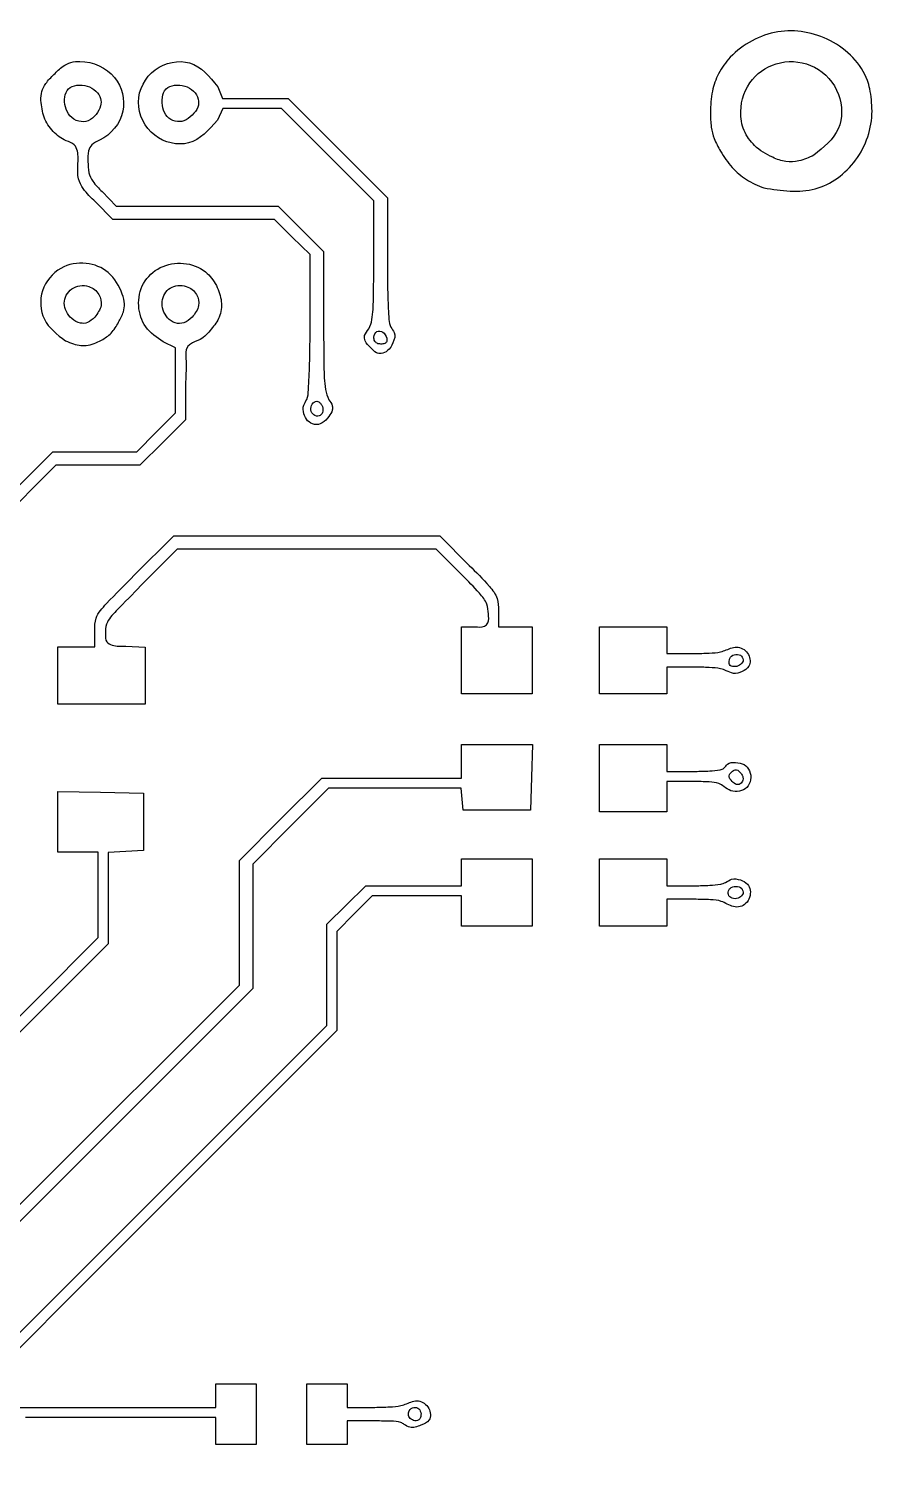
# Model space of a CAD drawing. Extents: x 2 to 350, y 4 to 373.
# Drawn here: x 261.7 to 350.1, y 221.3 to 373.2 of the extents above; entities that cross this region are included whole.
import ezdxf

# ---------------------------------------------------------------- set-up
doc = ezdxf.new("R2010")
doc.units = 0
doc.layers.get('0').update_dxf_attribs({"linetype": 'CONTINUOUS'})

msp = doc.modelspace()

# ---------------------------------------------------------------- linework, layer by layer
at = {"color": 7}
for p, q in [((281.523175, 367.190068), (282.035832, 365.96307)), ((282.059459, 364.904737), (281.483356, 363.690674)), ((282.035832, 365.96307), (285.475098, 365.96307)), ((285.12516, 364.904737), (282.059459, 364.904737)), ((288.190861, 364.904737), (285.12516, 364.904737)), ((285.475098, 365.96307), (288.914364, 365.96307)), ((293.046018, 360.058769), (288.190861, 364.904737)), ((288.914364, 365.96307), (294.113426, 360.755327)), ((268.777191, 364.277677), (268.777191, 364.277677)), ((278.85136, 364.199181), (278.85136, 364.199181)), ((297.901254, 355.212801), (293.046018, 360.058769)), ((294.113426, 360.755327), (299.312489, 355.547584)), ((344.015669, 360.00303), (344.015669, 360.00303)), ((269.399835, 356.18684), (270.884385, 354.674181)), ((299.312489, 355.547584), (299.312489, 348.760883)), ((338.783057, 356.571992), (338.783057, 356.571992)), ((270.536988, 353.26307), (268.696969, 355.126248)), ((270.884385, 354.674181), (279.375261, 354.674181)), ((279.375261, 354.674181), (287.866138, 354.674181)), ((287.866138, 354.674181), (290.237915, 352.284078)), ((297.890142, 348.858075), (297.901254, 355.212801)), ((279.004607, 353.26307), (270.536988, 353.26307)), ((287.472252, 353.26307), (279.004607, 353.26307)), ((289.335422, 351.423039), (287.472252, 353.26307)), ((291.198591, 349.583005), (289.335422, 351.423039)), ((290.237915, 352.284078), (292.609693, 349.893975)), ((291.198591, 342.095246), (291.198591, 349.583005)), ((292.609693, 349.893975), (292.609693, 342.570276)), ((268.620822, 343.032514), (268.620822, 343.032514)), ((278.85136, 343.032514), (278.85136, 343.032514)), ((265.557397, 340.545703), (265.557397, 340.545703)), ((277.087462, 339.824415), (275.811086, 340.430091)), ((299.246105, 340.823603), (299.246105, 340.823603)), ((277.087462, 336.41161), (277.087462, 339.824415)), ((297.548591, 339.857514), (297.548591, 339.857514)), ((277.087462, 332.998805), (277.087462, 336.41161)), ((278.145796, 336.232082), (278.145796, 332.25387)), ((275.070014, 330.960106), (277.087462, 332.998805)), ((292.491239, 333.660189), (292.491239, 333.660189)), ((278.145796, 332.25387), (275.755682, 329.882082)), ((290.916307, 332.16696), (290.91636, 332.16696)), ((273.052593, 328.921404), (275.070014, 330.960106)), ((275.755682, 329.882082), (273.365595, 327.510293)), ((256.379702, 321.082466), (264.246955, 328.921404)), ((264.246955, 328.921404), (268.649767, 328.921404)), ((268.649767, 328.921404), (273.052593, 328.921404)), ((264.542151, 327.510293), (257.036319, 319.974791)), ((268.95388, 327.510293), (264.542151, 327.510293)), ((273.365595, 327.510293), (268.95388, 327.510293)), ((272.771261, 315.962334), (276.921701, 320.10196)), ((276.921701, 320.10196), (290.858469, 320.10196)), ((290.858469, 320.10196), (304.795238, 320.10196)), ((304.795238, 320.10196), (307.874696, 317.008177)), ((277.251848, 318.690847), (273.438964, 314.866126)), ((290.831984, 318.690847), (277.251848, 318.690847)), ((304.412147, 318.690847), (290.831984, 318.690847)), ((307.153971, 315.965097), (304.412147, 318.690847)), ((310.954155, 312.245677), (310.954155, 310.57696)), ((268.620822, 308.460293), (268.620822, 310.141501)), ((307.073591, 307.049181), (307.073591, 310.57696)), ((307.073591, 310.57696), (308.484693, 310.57696)), ((310.954155, 310.57696), (312.718027, 310.57696)), ((312.718027, 310.57696), (314.481924, 310.57696)), ((314.481924, 310.57696), (314.481924, 307.049181)), ((321.537489, 307.049181), (321.537489, 310.57696)), ((321.537489, 310.57696), (325.065258, 310.57696)), ((325.065258, 310.57696), (328.593027, 310.57696)), ((328.593027, 310.57696), (328.593027, 309.165847)), ((264.740258, 305.461681), (264.740258, 308.460293)), ((264.740258, 308.460293), (266.680527, 308.460293)), ((266.680527, 308.460293), (268.620822, 308.460293)), ((271.884008, 308.530884), (273.912489, 308.425083)), ((273.912489, 308.425083), (273.912489, 305.444078)), ((328.593027, 309.165847), (328.593027, 307.754737)), ((307.073591, 303.521404), (307.073591, 307.049181)), ((314.481924, 307.049181), (314.481924, 303.521404)), ((321.537489, 303.521404), (321.537489, 307.049181)), ((328.593027, 307.754737), (331.521091, 307.754737)), ((336.618845, 306.960799), (336.618845, 306.960799)), ((264.740258, 302.46307), (264.740258, 305.461681)), ((273.912489, 305.444078), (273.912489, 302.46307)), ((331.521091, 306.343627), (328.593027, 306.343627)), ((328.593027, 306.343627), (328.593027, 304.932514)), ((328.593027, 304.932514), (328.593027, 303.521404)), ((269.32636, 302.46307), (264.740258, 302.46307)), ((273.912489, 302.46307), (269.32636, 302.46307)), ((310.777758, 303.521404), (307.073591, 303.521404)), ((314.481924, 303.521404), (310.777758, 303.521404)), ((325.065258, 303.521404), (321.537489, 303.521404)), ((328.593027, 303.521404), (325.065258, 303.521404)), ((307.073591, 296.465847), (307.073591, 298.229737)), ((307.073591, 298.229737), (310.790537, 298.229737)), ((310.790537, 298.229737), (314.507483, 298.229737)), ((314.507483, 298.229737), (314.406518, 294.790154)), ((321.537489, 294.70196), (321.537489, 298.229737)), ((321.537489, 298.229737), (325.065258, 298.229737)), ((325.065258, 298.229737), (328.593027, 298.229737)), ((328.593027, 298.229737), (328.593027, 296.818627)), ((307.073591, 294.70196), (307.073591, 296.465847)), ((328.593027, 296.818627), (328.593027, 295.407514)), ((314.406518, 294.790154), (314.305527, 291.35057)), ((328.593027, 295.407514), (331.591655, 295.407514)), ((264.740258, 290.126388), (264.740258, 293.311927)), ((264.740258, 293.311927), (269.238174, 293.213195)), ((269.238174, 293.213195), (273.736091, 293.11446)), ((288.116883, 290.385728), (292.443509, 294.70196)), ((293.127351, 293.643627), (289.164369, 289.669355)), ((292.443509, 294.70196), (299.75855, 294.70196)), ((300.078114, 293.643627), (293.127351, 293.643627)), ((299.75855, 294.70196), (307.073591, 294.70196)), ((307.028876, 293.643627), (300.078114, 293.643627)), ((307.139446, 292.497097), (307.028876, 293.643627)), ((321.537489, 291.174181), (321.537489, 294.70196)), ((331.372051, 294.349181), (328.593027, 294.349181)), ((328.593027, 294.349181), (328.593027, 292.761681)), ((336.540078, 294.364632), (336.540078, 294.364632)), ((273.736091, 293.11446), (273.736091, 290.115847)), ((307.249989, 291.35057), (307.139446, 292.497097)), ((328.593027, 292.761681), (328.593027, 291.174181)), ((283.790258, 286.06949), (288.116883, 290.385728)), ((310.777758, 291.35057), (307.249989, 291.35057)), ((314.305527, 291.35057), (310.777758, 291.35057)), ((325.065258, 291.174181), (321.537489, 291.174181)), ((328.593027, 291.174181), (325.065258, 291.174181)), ((264.740258, 286.940847), (264.740258, 290.126388)), ((273.736091, 290.115847), (273.736091, 287.117237)), ((289.164369, 289.669355), (285.20136, 285.695088)), ((266.856924, 286.940847), (264.740258, 286.940847)), ((268.973591, 286.940847), (266.856924, 286.940847)), ((268.973591, 282.4646), (268.973591, 286.940847)), ((271.884008, 287.010607), (270.031924, 286.903975)), ((270.031924, 286.903975), (270.031924, 282.111672)), ((273.736091, 287.117237), (271.884008, 287.010607)), ((283.790258, 279.536753), (283.790258, 286.06949)), ((285.20136, 285.695088), (285.20136, 279.173175)), ((307.073591, 284.824181), (307.073591, 286.235293)), ((307.073591, 286.235293), (310.777758, 286.235293)), ((310.777758, 286.235293), (314.481924, 286.235293)), ((314.481924, 286.235293), (314.481924, 282.707514)), ((321.537489, 282.707514), (321.537489, 286.235293)), ((321.537489, 286.235293), (325.065258, 286.235293)), ((325.065258, 286.235293), (328.593027, 286.235293)), ((328.593027, 286.235293), (328.593027, 284.824181)), ((307.073591, 283.41307), (307.073591, 284.824181)), ((328.593027, 284.824181), (328.593027, 283.41307)), ((295.001183, 281.395641), (297.039877, 283.41307)), ((297.039877, 283.41307), (302.056747, 283.41307)), ((302.056747, 283.41307), (307.073591, 283.41307)), ((314.481924, 282.707514), (314.481924, 279.179737)), ((321.537489, 279.179737), (321.537489, 282.707514)), ((328.593027, 283.41307), (331.570833, 283.41307)), ((336.618845, 282.619133), (336.618845, 282.619133)), ((268.973591, 277.98835), (268.973591, 282.4646)), ((270.031924, 282.111672), (270.031924, 277.319375)), ((292.962489, 279.378214), (295.001183, 281.395641)), ((297.700885, 282.354737), (295.86084, 280.49156)), ((302.387238, 282.354737), (297.700885, 282.354737)), ((307.073591, 282.354737), (302.387238, 282.354737)), ((307.073591, 280.767237), (307.073591, 282.354737)), ((331.475662, 282.00196), (328.593027, 282.00196)), ((328.593027, 282.00196), (328.593027, 280.590847)), ((283.790258, 273.00401), (283.790258, 279.536753)), ((295.86084, 280.49156), (294.020822, 278.628385)), ((307.073591, 279.179737), (307.073591, 280.767237)), ((328.593027, 280.590847), (328.593027, 279.179737)), ((285.20136, 279.173175), (285.20136, 272.651262)), ((292.962489, 274.076422), (292.962489, 279.378214)), ((294.020822, 278.628385), (294.020822, 273.439694)), ((310.777758, 279.179737), (307.073591, 279.179737)), ((314.481924, 279.179737), (310.777758, 279.179737)), ((325.065258, 279.179737), (321.537489, 279.179737)), ((328.593027, 279.179737), (325.065258, 279.179737)), ((262.547907, 271.528487), (268.973591, 277.98835)), ((270.031924, 277.319375), (263.363353, 270.664832)), ((292.962489, 268.77463), (292.962489, 274.076422)), ((261.8207, 251.036577), (283.790258, 273.00401)), ((285.20136, 272.651262), (262.887129, 250.339114)), ((294.020822, 273.439694), (294.020822, 268.251003)), ((256.12221, 265.068627), (262.547907, 271.528487)), ((263.363353, 270.664832), (256.694794, 264.010293)), ((267.827998, 243.638292), (292.962489, 268.77463)), ((294.020822, 268.251003), (268.600925, 242.823722)), ((239.851155, 229.069143), (261.8207, 251.036577)), ((262.887129, 250.339114), (240.572912, 228.02696)), ((242.693494, 218.50196), (267.827998, 243.638292)), ((268.600925, 242.823722), (243.180989, 217.396438)), ((281.320822, 229.967237), (281.320822, 231.20196)), ((281.320822, 231.20196), (283.437489, 231.20196)), ((283.437489, 231.20196), (285.554155, 231.20196)), ((285.554155, 231.20196), (285.554155, 228.02696)), ((290.845822, 228.02696), (290.845822, 231.20196)), ((290.845822, 231.20196), (292.962489, 231.20196)), ((292.962489, 231.20196), (295.079155, 231.20196)), ((295.079155, 231.20196), (295.079155, 229.967237)), ((281.320822, 228.732514), (281.320822, 229.967237)), ((295.079155, 229.967237), (295.079155, 228.732514)), ((260.764562, 228.732514), (271.042686, 228.732514)), ((271.042686, 228.732514), (281.320822, 228.732514)), ((285.554155, 228.02696), (285.554155, 224.85196)), ((290.845822, 224.85196), (290.845822, 228.02696)), ((295.079155, 228.732514), (298.007193, 228.732514)), ((302.840258, 228.02696), (302.840258, 228.02696)), ((271.351904, 227.674181), (261.382973, 227.674181)), ((281.320822, 227.674181), (271.351904, 227.674181)), ((281.320822, 226.26307), (281.320822, 227.674181)), ((298.077758, 227.321404), (295.079155, 227.321404)), ((295.079155, 227.321404), (295.079155, 226.086681)), ((281.320822, 224.85196), (281.320822, 226.26307)), ((283.437489, 224.85196), (281.320822, 224.85196)), ((285.554155, 224.85196), (283.437489, 224.85196)), ((292.962489, 224.85196), (290.845822, 224.85196)), ((295.079155, 224.85196), (292.962489, 224.85196)), ((295.079155, 226.086681), (295.079155, 224.85196))]:
    msp.add_line(p, q, dxfattribs=at)
for points, knots in [([(338.783057, 356.571992), (338.152511, 356.837278), (336.918126, 357.356613), (335.353885, 358.711179), (334.312643, 360.236518), (333.555219, 361.658678), (333.200052, 363.038879), (333.163705, 364.719965), (333.2479, 366.639029), (333.970203, 368.651243), (335.884105, 371.295733), (340.140585, 373.593623), (346.020383, 372.53539), (349.230466, 369.389432), (349.91762, 366.887637), (350.061249, 365.814845), (350.236549, 363.228367), (348.926287, 359.236124), (344.231085, 355.756915), (340.620227, 356.297134), (338.783057, 356.571992)], [0, 0, 0, 0, 2.042101, 3.997706, 6.100773, 7.557811, 8.810161, 10.332142, 12.589335, 14.532374, 16.645494, 22.302411, 27.882132, 33.590045, 34.476954, 35.637061, 36.831396, 42.248099, 47.443449, 52.824751, 52.824751, 52.824751, 52.824751]), ([(262.97767, 365.73999), (262.987717, 366.06454), (263.007341, 366.698412), (263.526823, 367.650379), (264.344736, 368.474466), (265.169545, 369.296361), (266.122104, 369.805145), (268.098561, 369.949072), (271.11054, 368.665922), (272.196111, 364.381935), (270.107679, 361.882712), (268.304049, 361.231491), (267.859829, 360.345426), (267.935552, 359.335191), (267.904266, 358.216548), (268.470089, 357.105761), (269.052961, 356.529676), (269.399835, 356.18684)], [0, 0, 0, 0, 0.961612, 1.878103, 3.160862, 4.443786, 5.360385, 6.321936, 10.319084, 13.955989, 17.86545, 18.8092, 19.505635, 20.644027, 21.816944, 22.809844, 24.269232, 24.269232, 24.269232, 24.269232]), ([(281.483356, 363.690674), (280.573877, 362.653972), (278.808108, 360.641196), (274.445219, 361.670548), (272.555657, 365.552674), (274.515662, 369.424015), (278.935757, 370.328847), (280.647364, 368.252508), (281.523175, 367.190068)], [0, 0, 0, 0, 3.857931, 7.490241, 11.35103, 15.189199, 18.868282, 22.723506, 22.723506, 22.723506, 22.723506]), ([(344.015669, 360.00303), (345.044451, 360.829004), (347.054622, 362.442903), (347.015289, 366.645295), (344.355971, 369.609857), (340.484203, 370.122593), (337.201988, 368.17656), (336.144682, 365.100649), (336.552676, 362.564929), (337.800439, 360.827468), (339.434734, 359.850965), (341.035524, 359.246878), (342.574406, 359.347214), (343.50148, 359.769059), (344.015669, 360.00303)], [0, 0, 0, 0, 3.77634, 7.378717, 11.165723, 14.782316, 18.206337, 21.781124, 23.800018, 25.720831, 27.980872, 29.430786, 30.784326, 32.469965, 32.469965, 32.469965, 32.469965]), ([(268.777191, 364.277677), (268.968977, 364.565055), (269.307738, 365.072666), (269.301408, 366.029631), (268.760683, 366.816236), (267.845237, 367.33481), (266.797595, 367.419564), (265.779194, 367.064802), (265.407381, 366.071246), (265.484729, 365.058865), (265.957547, 364.064756), (266.887054, 363.477231), (268.025625, 363.510163), (268.521988, 364.017058), (268.777191, 364.277677)], [0, 0, 0, 0, 1.015671, 1.794033, 2.706515, 3.746966, 4.845782, 5.805782, 6.71865, 7.772116, 8.818469, 9.895726, 10.895476, 11.953447, 11.953447, 11.953447, 11.953447]), ([(278.85136, 364.199181), (279.086879, 364.462104), (279.514039, 364.938965), (279.558267, 365.959394), (279.016317, 366.806174), (278.074415, 367.334206), (277.029935, 367.419501), (275.991381, 367.060845), (275.644888, 366.014367), (275.697289, 364.983998), (276.135763, 363.99502), (277.017363, 363.472613), (278.057366, 363.536924), (278.573109, 363.967097), (278.85136, 364.199181)], [0, 0, 0, 0, 1.029585, 1.867351, 2.852262, 3.892729, 4.991553, 5.951554, 6.903133, 8.022961, 9.042924, 10.001198, 10.908378, 11.971243, 11.971243, 11.971243, 11.971243]), ([(268.696969, 355.126248), (268.239117, 355.554642), (267.502251, 356.244099), (266.802152, 357.614741), (266.846295, 358.991646), (266.934571, 360.190992), (266.520768, 361.236781), (265.353298, 361.558863), (264.178188, 362.449994), (263.192707, 363.960685), (263.049645, 365.144435), (262.97767, 365.73999)], [0, 0, 0, 0, 1.871707, 3.012319, 4.485569, 5.903066, 6.645954, 7.603672, 9.283837, 11.04267, 12.823516, 12.823516, 12.823516, 12.823516]), ([(265.557397, 340.545703), (264.680996, 341.21127), (262.97621, 342.505938), (262.770801, 345.959902), (264.822234, 348.388174), (267.689259, 348.938005), (270.291023, 347.877886), (271.378748, 345.972081), (271.798507, 344.489046), (271.651854, 343.441381), (271.09747, 342.44238), (270.451725, 341.306652), (269.219751, 340.512266), (268.117409, 340.053918), (267.096538, 340.043577), (266.360906, 340.227487), (265.834866, 340.435816), (265.557397, 340.545703)], [0, 0, 0, 0, 3.169135, 6.164642, 9.195609, 11.891553, 14.410589, 17.095068, 18.148997, 18.985701, 20.18369, 21.563657, 22.827851, 24.501691, 25.059339, 25.861627, 26.757191, 26.757191, 26.757191, 26.757191]), ([(275.811086, 340.430091), (275.126648, 340.894523), (273.784099, 341.805524), (273.029161, 344.233143), (273.503254, 346.694298), (275.422771, 348.44716), (277.946008, 348.8981), (280.196563, 348.056435), (281.45504, 346.402665), (282.007056, 344.723335), (281.826333, 343.010792), (280.837805, 341.753868), (279.891832, 340.621299), (278.805568, 340.399208), (278.11351, 339.717483), (278.245214, 338.219299), (278.185665, 337.028997), (278.145796, 336.232082)], [0, 0, 0, 0, 2.417291, 4.741606, 7.160128, 9.566701, 12.050187, 14.509054, 16.343788, 18.102228, 19.727733, 21.242955, 22.850929, 23.977101, 24.421924, 25.634529, 28.090996, 28.090996, 28.090996, 28.090996]), ([(297.548591, 339.857514), (297.318665, 340.060389), (296.94437, 340.390649), (296.839294, 341.228801), (297.473491, 341.826103), (297.79294, 343.149298), (297.863264, 345.511153), (297.879592, 347.544357), (297.890142, 348.858075)], [0, 0, 0, 0, 0.892882, 1.453514, 2.295925, 3.296112, 5.453791, 9.393517, 9.393517, 9.393517, 9.393517]), ([(299.312489, 348.760883), (299.317482, 347.534233), (299.325632, 345.532124), (299.41659, 343.295513), (299.552786, 341.986321), (300.248285, 341.343944), (299.933112, 340.320065), (299.458282, 339.517878), (298.746358, 339.143385), (298.028447, 339.288551), (297.734617, 339.636944), (297.548591, 339.857514)], [0, 0, 0, 0, 3.666103, 5.983725, 6.812277, 7.476245, 8.583899, 9.561725, 10.314862, 10.800272, 11.637898, 11.637898, 11.637898, 11.637898]), ([(268.620822, 343.032514), (268.913748, 343.415043), (269.459298, 344.127471), (269.166341, 345.555424), (267.9244, 346.488558), (266.071032, 346.282198), (265.102695, 344.437252), (265.958513, 342.957016), (267.004173, 342.342887), (267.971037, 342.384031), (268.385689, 342.797852), (268.620822, 343.032514)], [0, 0, 0, 0, 1.383399, 2.576463, 3.923796, 5.713289, 7.423398, 9.220121, 10.228461, 10.962264, 11.923396, 11.923396, 11.923396, 11.923396]), ([(278.85136, 343.032514), (279.14434, 343.414877), (279.689988, 344.126993), (279.396429, 345.557106), (278.18374, 346.460567), (276.400903, 346.34342), (275.427956, 344.638792), (275.977866, 343.093858), (277.003901, 342.326134), (278.06731, 342.356399), (278.573718, 342.793093), (278.85136, 343.032514)], [0, 0, 0, 0, 1.383408, 2.576472, 3.923819, 5.620715, 7.239896, 9.042004, 10.026695, 10.910179, 11.982425, 11.982425, 11.982425, 11.982425]), ([(290.91636, 332.16696), (290.781213, 332.402988), (290.499183, 332.89554), (290.413051, 333.760485), (290.979152, 334.473731), (291.067238, 335.979656), (291.195066, 338.518167), (291.197267, 340.751328), (291.198591, 342.095246)], [0, 0, 0, 0, 0.818393, 1.70785, 2.380866, 3.43058, 6.088983, 10.106641, 10.106641, 10.106641, 10.106641]), ([(292.609693, 342.570276), (292.619987, 341.006049), (292.635591, 338.634662), (292.681842, 335.878965), (293.044358, 334.470858), (293.576555, 333.848947), (293.561747, 333.16048), (293.124616, 332.548002), (292.580723, 331.886052), (291.621368, 331.651813), (291.154662, 331.992808), (290.916307, 332.16696)], [0, 0, 0, 0, 4.694431, 7.116816, 8.257629, 8.977782, 9.462412, 10.192114, 11.182806, 11.995034, 12.842847, 12.842847, 12.842847, 12.842847]), ([(299.246105, 340.823603), (299.144249, 341.075139), (298.961617, 341.526155), (298.115634, 341.648873), (297.855552, 341.013166), (297.927896, 340.537186), (298.225052, 340.230863), (298.628796, 340.203156), (299.008359, 340.215589), (299.294424, 340.480115), (299.263243, 340.70177), (299.246105, 340.823603)], [0, 0, 0, 0, 0.769758, 1.380211, 2.033579, 2.454768, 2.794148, 3.21535, 3.622065, 3.906636, 4.253952, 4.253952, 4.253952, 4.253952]), ([(292.491239, 333.660189), (292.443674, 333.756501), (292.353085, 333.939925), (292.150458, 334.140499), (291.796091, 334.282175), (291.344306, 333.918679), (291.223895, 333.307853), (291.517508, 332.710363), (292.162334, 332.569088), (292.634646, 333.047237), (292.54272, 333.440151), (292.491239, 333.660189)], [0, 0, 0, 0, 0.320314, 0.610035, 0.840742, 1.397897, 2.029268, 2.622201, 3.206636, 3.706733, 4.343264, 4.343264, 4.343264, 4.343264]), ([(307.874696, 317.008177), (308.596973, 316.298462), (309.672405, 315.241735), (310.953041, 313.646971), (310.953803, 312.68898), (310.954155, 312.245677)], [0, 0, 0, 0, 3.073103, 4.575685, 5.86987, 5.86987, 5.86987, 5.86987]), ([(268.620822, 310.141501), (268.628905, 310.603256), (268.648144, 311.702362), (270.412018, 313.599093), (271.806841, 314.996279), (272.771261, 315.962334)], [0, 0, 0, 0, 1.345968, 3.203775, 7.366649, 7.366649, 7.366649, 7.366649]), ([(273.438964, 314.866126), (272.606772, 314.005886), (271.383165, 312.741038), (269.791642, 311.114354), (269.734933, 309.914105), (269.733402, 308.963822), (270.713818, 308.48869), (271.407134, 308.513689), (271.884008, 308.530884)], [0, 0, 0, 0, 3.661704, 5.383961, 6.40352, 7.267223, 7.918829, 9.354481, 9.354481, 9.354481, 9.354481]), ([(308.484693, 310.57696), (308.83041, 310.529762), (309.353604, 310.458333), (310.015598, 311.063226), (309.869124, 311.963398), (309.822279, 313.088), (308.684386, 314.435688), (307.758272, 315.361193), (307.153971, 315.965097)], [0, 0, 0, 0, 0.98812, 1.495385, 2.427871, 3.480141, 4.863612, 7.461497, 7.461497, 7.461497, 7.461497]), ([(331.521091, 307.754737), (332.031855, 307.768931), (332.938263, 307.794119), (334.069635, 307.860496), (335.031544, 308.203541), (336.100271, 308.665192), (337.320043, 307.791235), (337.416951, 306.418009), (336.507809, 305.810329), (335.609337, 305.56007), (334.891583, 305.960259), (334.065747, 306.231631), (332.939887, 306.306849), (332.03244, 306.330372), (331.521091, 306.343627)], [0, 0, 0, 0, 1.537987, 2.729334, 3.350558, 4.625733, 5.95761, 7.173127, 8.074322, 9.00978, 9.810264, 10.431489, 11.622836, 13.160823, 13.160823, 13.160823, 13.160823]), ([(336.618845, 306.960799), (336.588367, 307.154392), (336.522112, 307.57525), (335.825482, 307.750804), (335.299655, 307.500387), (335.154215, 307.109706), (335.105936, 306.845283), (335.172136, 306.492731), (335.679861, 306.332322), (336.253461, 306.475931), (336.499663, 306.802644), (336.618845, 306.960799)], [0, 0, 0, 0, 0.544644, 1.184022, 1.805852, 2.112206, 2.393848, 2.617094, 3.11605, 3.731534, 4.309032, 4.309032, 4.309032, 4.309032]), ([(331.591655, 295.407514), (332.096756, 295.418746), (332.964113, 295.438033), (333.962674, 295.499939), (334.66985, 295.700626), (334.956055, 296.349615), (335.847998, 296.339478), (336.730235, 296.232548), (337.364981, 295.46875), (337.465867, 294.536248), (337.083663, 293.642494), (336.216971, 293.27375), (335.298496, 293.281917), (334.660504, 293.781461), (333.959641, 294.247185), (332.818718, 294.317089), (331.923854, 294.33694), (331.372051, 294.349181)], [0, 0, 0, 0, 1.511078, 2.59482, 3.037898, 3.612014, 4.468626, 5.377265, 6.25816, 7.182081, 8.09456, 8.946632, 9.854972, 10.704104, 11.313119, 12.351439, 14.021542, 14.021542, 14.021542, 14.021542]), ([(336.540078, 294.364632), (336.566425, 294.449637), (336.625557, 294.640421), (336.531344, 294.960485), (336.339325, 295.266067), (336.095524, 295.54425), (335.70502, 295.599174), (335.420663, 295.36538), (335.144603, 295.134941), (335.106539, 294.755282), (335.385025, 294.415467), (335.689862, 294.061139), (336.251271, 293.973485), (336.439249, 294.228074), (336.540078, 294.364632)], [0, 0, 0, 0, 0.262459, 0.589064, 0.951488, 1.358585, 1.646512, 2.03002, 2.410927, 2.690013, 3.067674, 3.672611, 4.079595, 4.550463, 4.550463, 4.550463, 4.550463]), ([(331.570833, 283.41307), (332.080057, 283.425725), (332.97359, 283.447929), (334.057149, 283.513139), (334.828349, 283.754901), (335.432636, 284.22081), (336.310426, 284.067093), (337.315723, 283.592619), (337.514377, 282.123945), (336.344907, 280.945426), (335.113107, 281.358492), (334.193842, 281.893802), (332.981791, 281.966947), (332.041327, 281.98881), (331.475662, 282.00196)], [0, 0, 0, 0, 1.530556, 2.685658, 3.233196, 3.942008, 4.863977, 5.718154, 7.129656, 8.517119, 9.906448, 10.594922, 11.728336, 13.438941, 13.438941, 13.438941, 13.438941]), ([(336.618845, 282.619133), (336.587288, 282.804532), (336.5169, 283.218065), (335.83838, 283.405191), (335.282877, 283.263184), (335.063364, 282.903584), (335.017115, 282.6254), (335.119367, 282.249771), (335.611551, 282.006814), (336.252744, 282.107137), (336.498196, 282.450404), (336.618845, 282.619133)], [0, 0, 0, 0, 0.525052, 1.171128, 1.817541, 2.102326, 2.382967, 2.647373, 3.212607, 3.833571, 4.433862, 4.433862, 4.433862, 4.433862]), ([(298.007193, 228.732514), (298.51795, 228.746729), (299.424346, 228.771955), (300.555805, 228.83813), (301.517449, 229.18167), (302.58767, 229.639783), (303.800997, 228.780496), (303.922817, 227.30933), (302.769114, 226.822831), (301.802085, 226.473165), (301.143177, 226.904942), (300.549399, 227.281216), (299.48091, 227.266616), (298.609285, 227.30065), (298.077758, 227.321404)], [0, 0, 0, 0, 1.537993, 2.729346, 3.35056, 4.625599, 5.957508, 7.173092, 8.201282, 9.380986, 10.035031, 10.446908, 11.480224, 13.095159, 13.095159, 13.095159, 13.095159]), ([(302.840258, 228.02696), (302.794427, 228.237802), (302.708258, 228.63422), (302.049354, 228.816188), (301.560742, 228.448544), (301.454257, 227.876308), (301.786568, 227.433148), (302.238861, 227.266603), (302.618295, 227.399516), (302.803406, 227.680998), (302.827384, 227.906107), (302.840258, 228.02696)], [0, 0, 0, 0, 0.601735, 1.131358, 1.732135, 2.225628, 2.714892, 3.27183, 3.545529, 3.857946, 4.2201, 4.2201, 4.2201, 4.2201])]:
    msp.add_open_spline(points, degree=3, knots=knots, dxfattribs=at)

doc.saveas('drawing.dxf')
